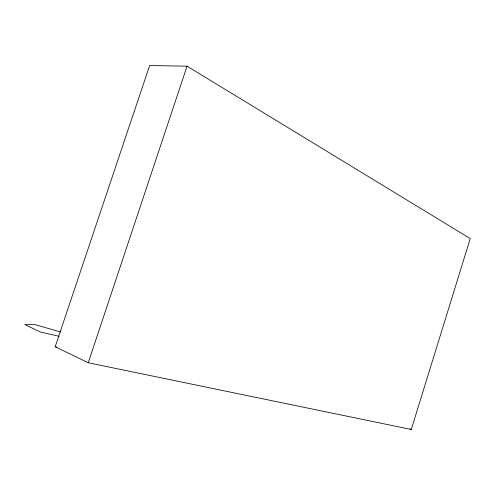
<?xml version="1.0" encoding="UTF-8"?>
<svg xmlns="http://www.w3.org/2000/svg" width="495" height="495" viewBox="0 0 495 495"><rect width="100%" height="100%" fill="white"/><g stroke="black" fill="none" stroke-linecap="round" stroke-linejoin="round"><path stroke-width="0.74" d="M411.277 429.474L470.25 238.59L187.06 66.181L149.663 65.526L55.186 346.741L88.234 362.761L411.277 429.474L409.848 428.918M88.234 362.761L187.06 66.181M55.186 346.741L56.696 347.069M59.128 336.297L40.565 332.046L24.75 324.584L35.058 324.627L60.749 332.015"/></g></svg>
